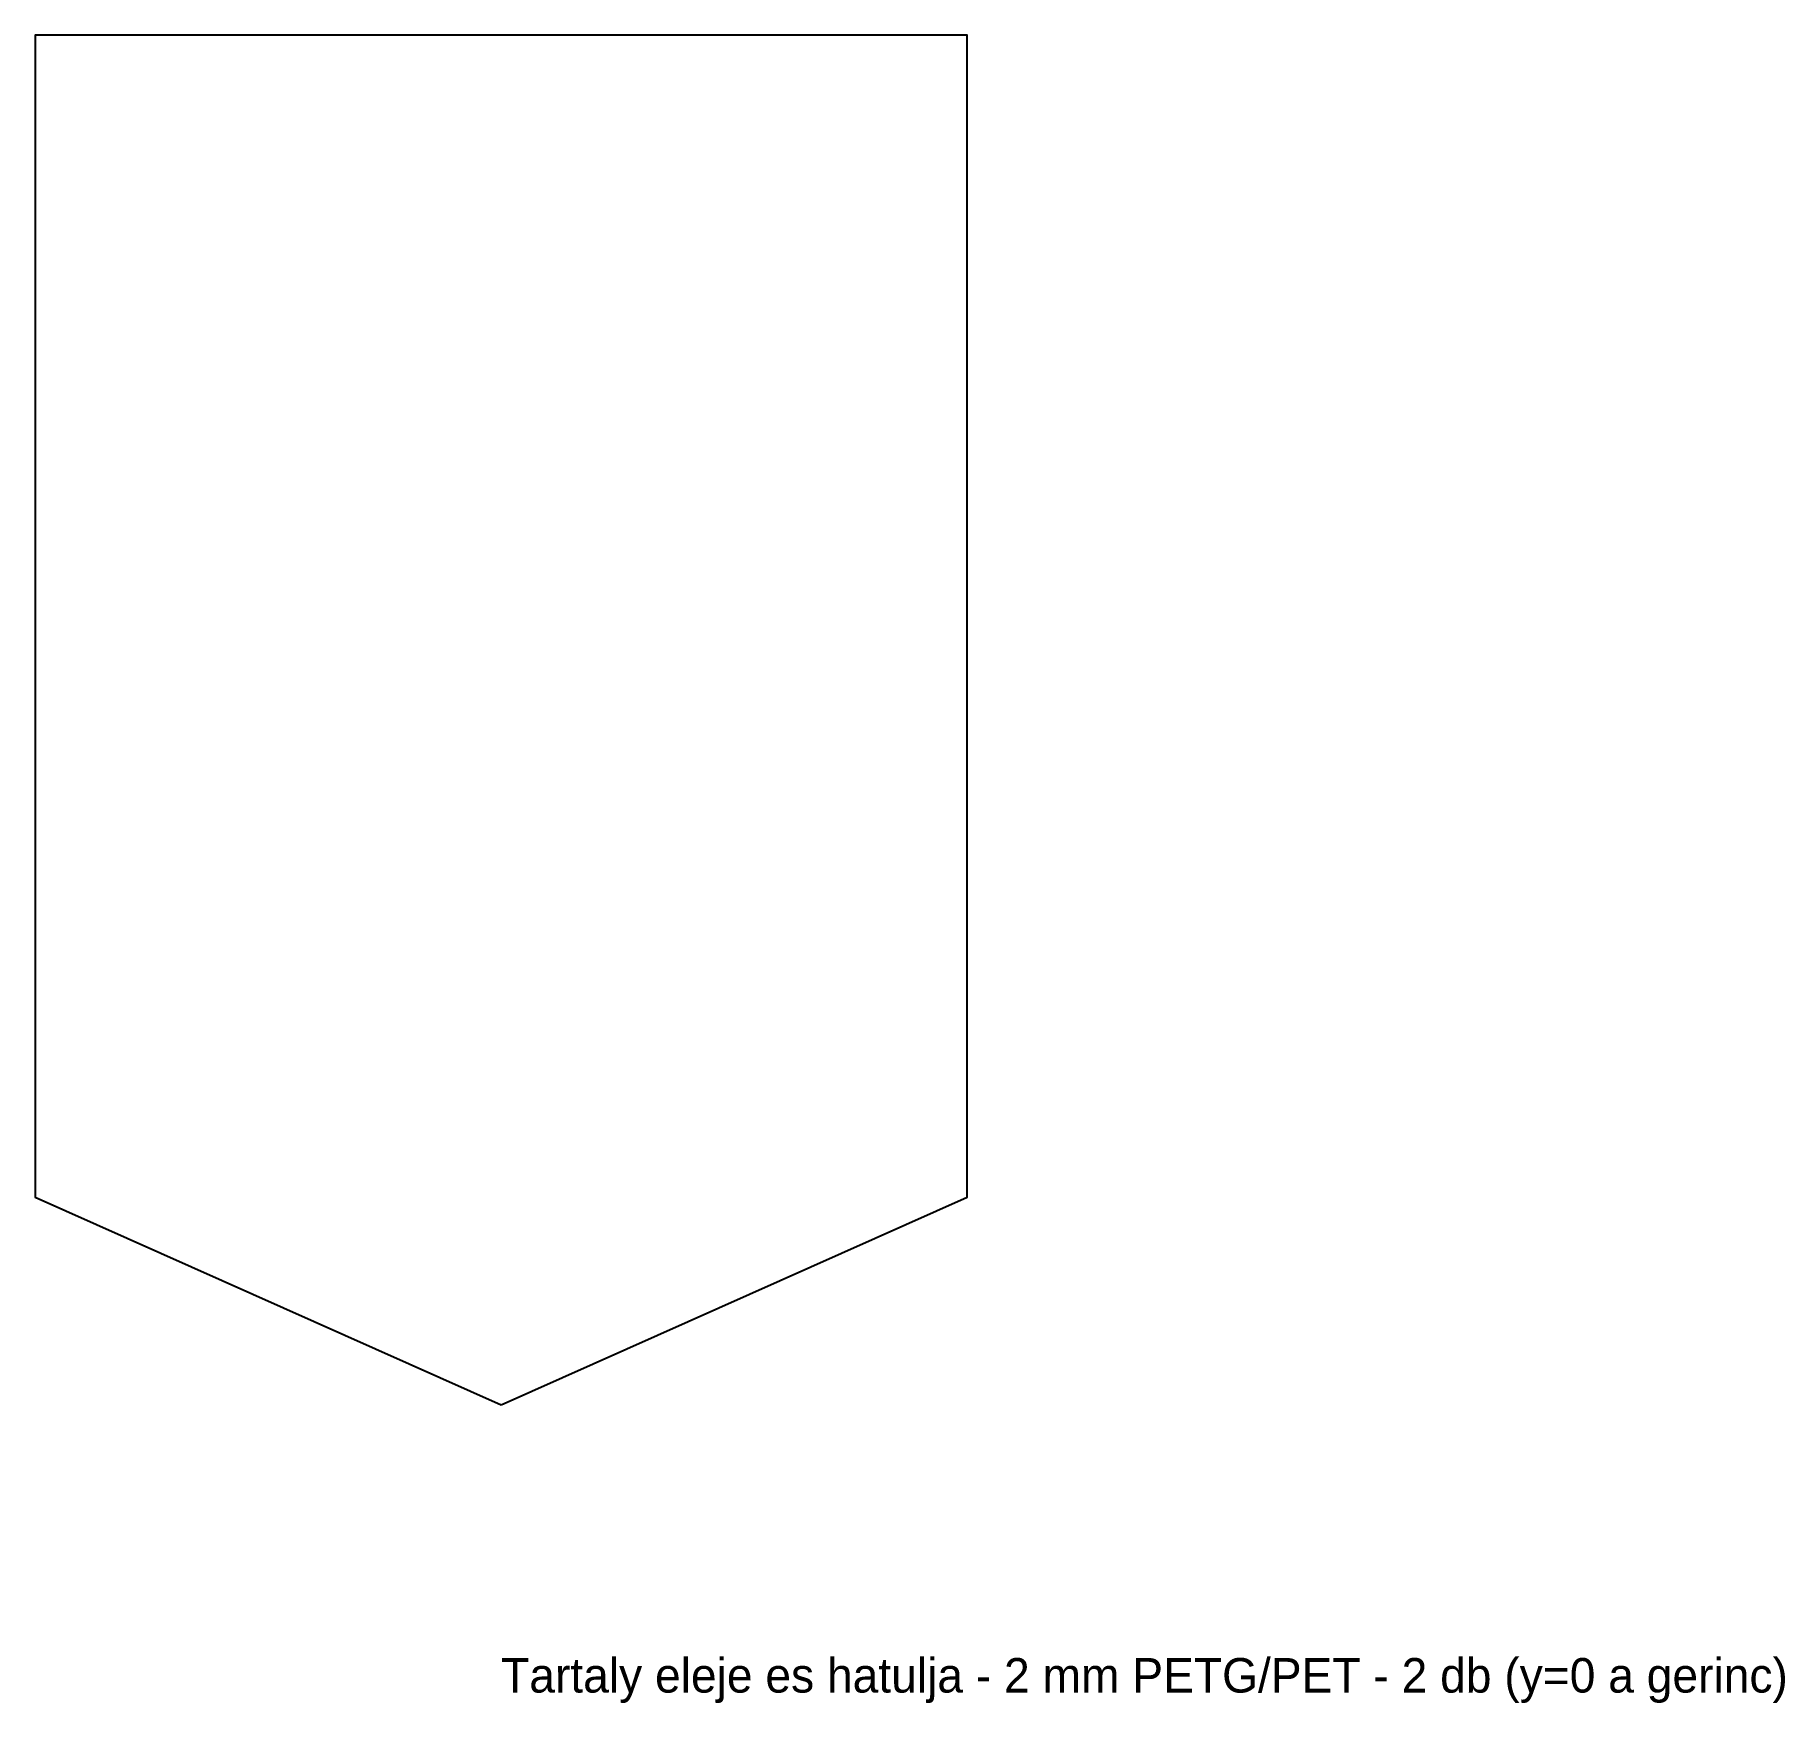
# Model space of a CAD drawing. Header units: millimetres. Extents: x -40 to 112, y -21 to 124.
import ezdxf

# ---------------------------------------------------------------- set-up
doc = ezdxf.new("R2010")
doc.units = ezdxf.units.MM
doc.layers.add('KONTUR', color=7, linetype='Continuous')
doc.layers.add('SZOVEG', color=3, linetype='Continuous')

msp = doc.modelspace()

# ---------------------------------------------------------------- linework, layer by layer
at = {"layer": 'KONTUR'}
msp.add_lwpolyline([(0, 5), (40.5, 23.03), (40.5, 124), (-40.5, 124), (-40.5, 23.03)], close=True, dxfattribs=at)

# ---------------------------------------------------------------- texts
at = {"layer": 'SZOVEG'}
msp.add_text('Tartaly eleje es hatulja - 2 mm PETG/PET - 2 db (y=0 a gerinc)', height=3, dxfattribs=at).set_placement((0, -20))

doc.saveas('drawing.dxf')
